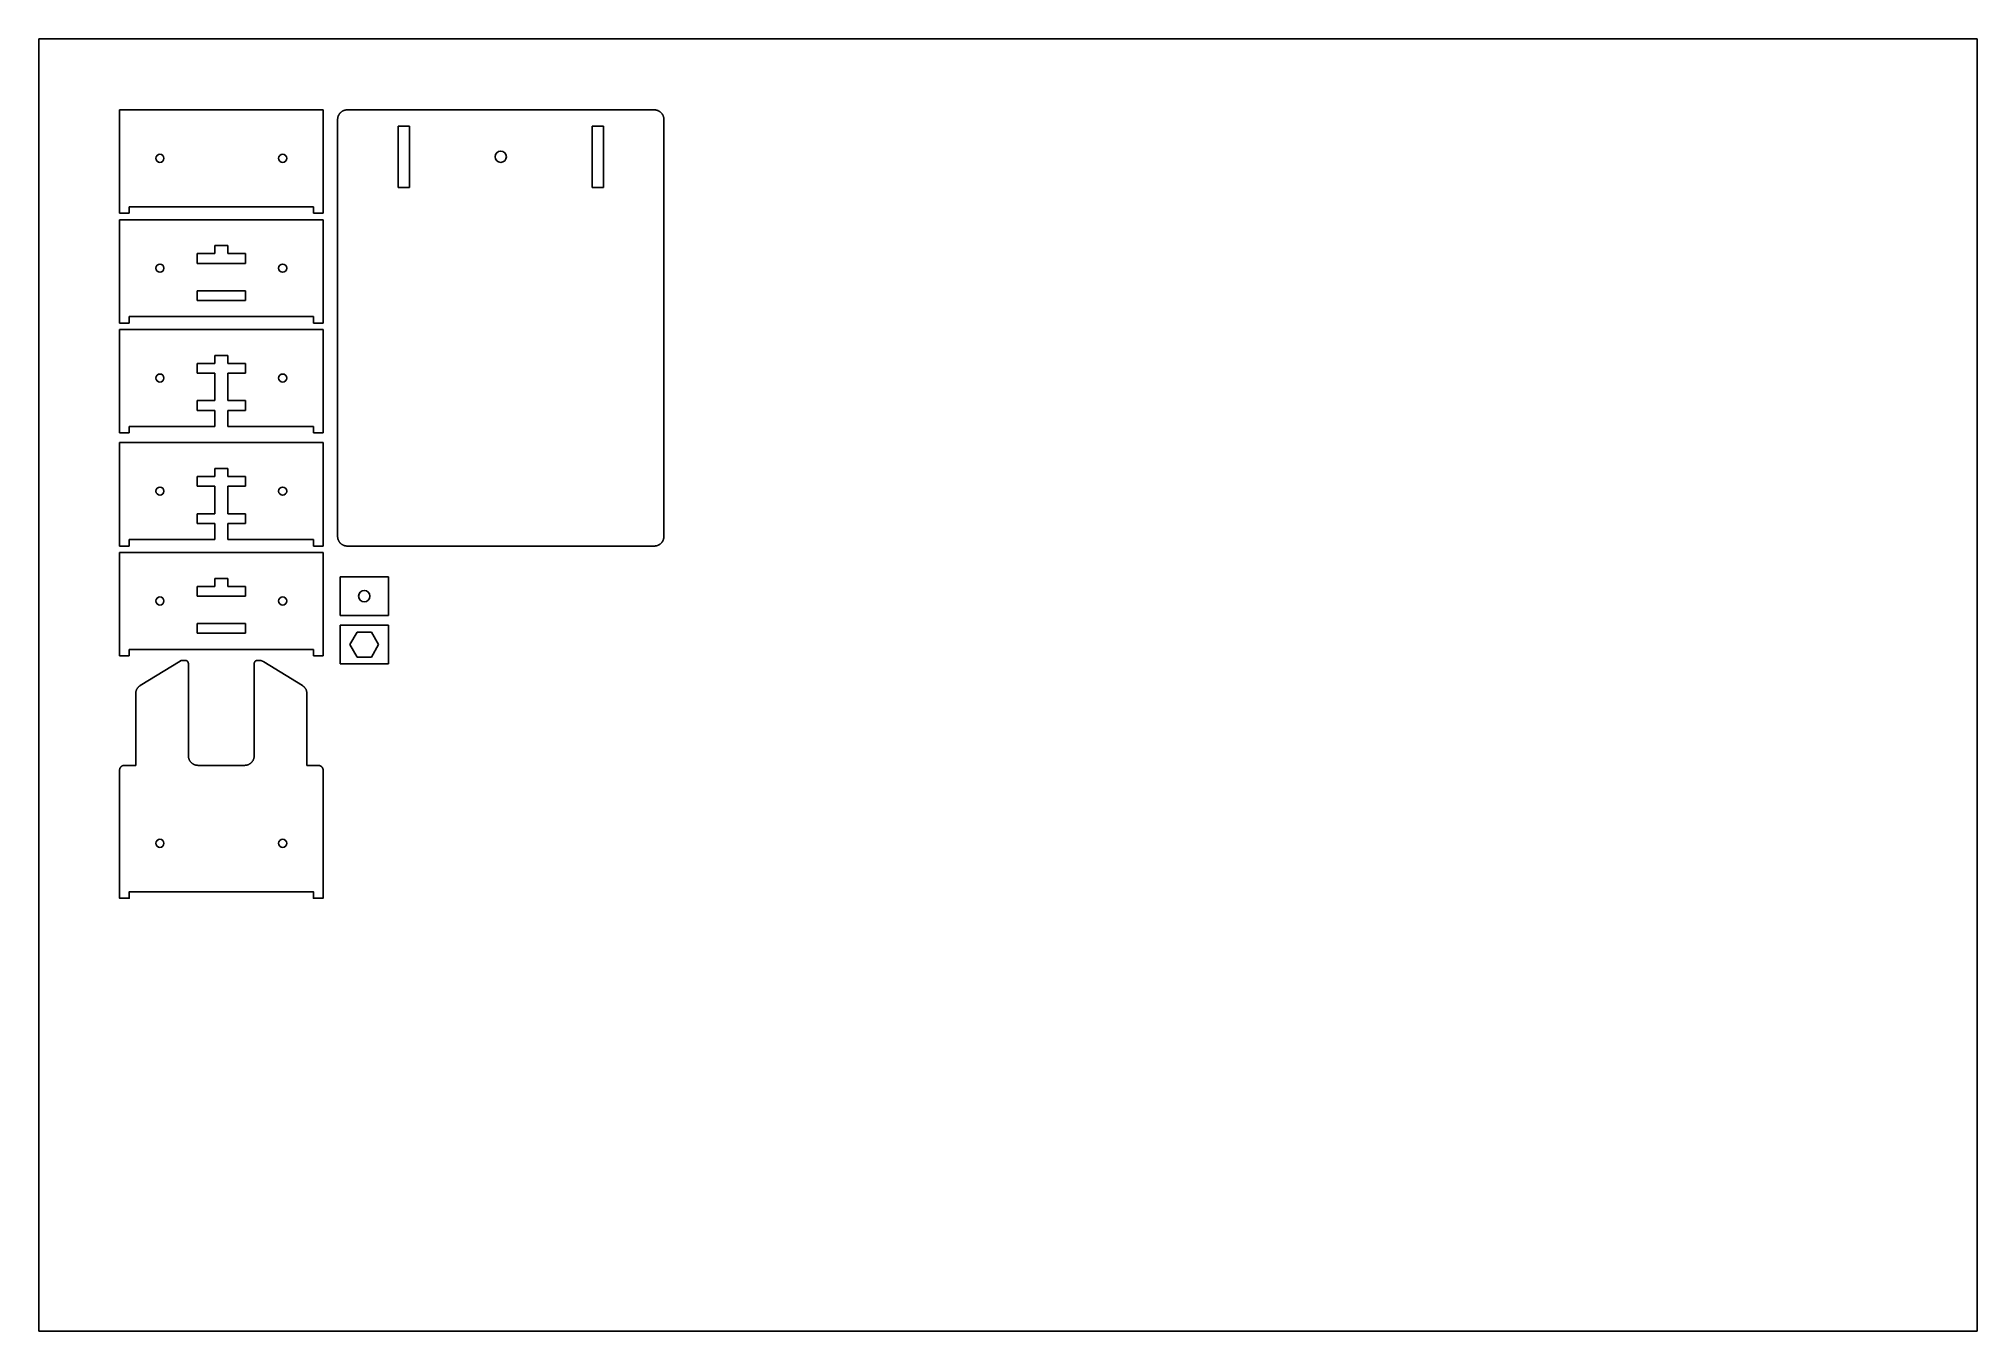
# Model space of a CAD drawing. Extents: x 2145 to 2745, y 1197 to 1597.
import ezdxf

# ---------------------------------------------------------------- set-up
doc = ezdxf.new("R2010")
doc.units = 0
doc.layers.add('2D$CAMA_CAMARA', color=7, linetype='CONTINUOUS')
doc.layers.add('DEFAULT', color=7, linetype='CONTINUOUS')

msp = doc.modelspace()

# ---------------------------------------------------------------- linework, layer by layer
at = {"layer": '2D$CAMA_CAMARA'}
for p, q in [((2170, 1545), (2170, 1575)), ((2170, 1575), (2233, 1575)), ((2233, 1575), (2233, 1545)), ((2237.5, 1572.2), (2237.51, 1572.27)), ((2237.5, 1572.13), (2237.5, 1572.2)), ((2237.5, 1572.07), (2237.5, 1572.13)), ((2237.5, 1572), (2237.5, 1572.07)), ((2237.5, 1443), (2237.5, 1572)), ((2237.51, 1572.27), (2237.52, 1572.34)), ((2237.52, 1572.41), (2237.53, 1572.48)), ((2237.52, 1572.34), (2237.52, 1572.41)), ((2237.53, 1572.48), (2237.55, 1572.55)), ((2237.55, 1572.55), (2237.56, 1572.62)), ((2237.56, 1572.62), (2237.58, 1572.69)), ((2237.58, 1572.69), (2237.59, 1572.76)), ((2237.59, 1572.76), (2237.61, 1572.83)), ((2237.61, 1572.83), (2237.63, 1572.9)), ((2237.63, 1572.9), (2237.66, 1572.97)), ((2237.66, 1572.97), (2237.68, 1573.03)), ((2237.68, 1573.03), (2237.71, 1573.1)), ((2237.71, 1573.1), (2237.73, 1573.17)), ((2237.73, 1573.17), (2237.77, 1573.24)), ((2237.77, 1573.24), (2237.8, 1573.31)), ((2237.8, 1573.31), (2237.83, 1573.38)), ((2237.83, 1573.38), (2237.87, 1573.44)), ((2237.87, 1573.44), (2237.9, 1573.51)), ((2237.9, 1573.51), (2237.94, 1573.58)), ((2237.94, 1573.58), (2237.99, 1573.64)), ((2237.99, 1573.64), (2238.03, 1573.71)), ((2238.03, 1573.71), (2238.07, 1573.77)), ((2238.07, 1573.77), (2238.12, 1573.83)), ((2238.12, 1573.83), (2238.17, 1573.89)), ((2238.17, 1573.89), (2238.22, 1573.95)), ((2238.22, 1573.95), (2238.27, 1574.01)), ((2238.27, 1574.01), (2238.32, 1574.07)), ((2238.32, 1574.07), (2238.37, 1574.12)), ((2238.37, 1574.12), (2238.43, 1574.18)), ((2238.43, 1574.18), (2238.49, 1574.23)), ((2238.49, 1574.23), (2238.55, 1574.28)), ((2238.55, 1574.28), (2238.61, 1574.33)), ((2238.61, 1574.33), (2238.67, 1574.38)), ((2238.67, 1574.38), (2238.73, 1574.42)), ((2238.73, 1574.42), (2238.79, 1574.47)), ((2238.79, 1574.47), (2238.85, 1574.51)), ((2238.85, 1574.51), (2238.92, 1574.55)), ((2238.92, 1574.55), (2238.98, 1574.59)), ((2238.98, 1574.59), (2239.05, 1574.63)), ((2239.05, 1574.63), (2239.12, 1574.66)), ((2239.12, 1574.66), (2239.19, 1574.7)), ((2239.19, 1574.7), (2239.25, 1574.73)), ((2239.25, 1574.73), (2239.32, 1574.76)), ((2239.32, 1574.76), (2239.39, 1574.79)), ((2239.39, 1574.79), (2239.46, 1574.82)), ((2239.46, 1574.82), (2239.53, 1574.84)), ((2239.53, 1574.84), (2239.6, 1574.86)), ((2239.6, 1574.86), (2239.67, 1574.88)), ((2239.67, 1574.88), (2239.74, 1574.9)), ((2239.74, 1574.9), (2239.81, 1574.92)), ((2239.81, 1574.92), (2239.88, 1574.94)), ((2239.88, 1574.94), (2239.95, 1574.95)), ((2239.95, 1574.95), (2240.02, 1574.96)), ((2240.02, 1574.96), (2240.09, 1574.97)), ((2240.09, 1574.97), (2240.16, 1574.98)), ((2240.16, 1574.98), (2240.23, 1574.99)), ((2240.23, 1574.99), (2240.29, 1574.99)), ((2240.29, 1574.99), (2240.36, 1575)), ((2240.36, 1575), (2240.43, 1575)), ((2240.43, 1575), (2240.5, 1575)), ((2240.5, 1575), (2335.5, 1575)), ((2335.5, 1575), (2335.56, 1575)), ((2335.56, 1575), (2335.63, 1575)), ((2335.63, 1575), (2335.7, 1574.99)), ((2335.7, 1574.99), (2335.77, 1574.99)), ((2335.77, 1574.99), (2335.83, 1574.98)), ((2335.83, 1574.98), (2335.9, 1574.97)), ((2335.9, 1574.97), (2335.97, 1574.96)), ((2335.97, 1574.96), (2336.04, 1574.95)), ((2336.04, 1574.95), (2336.11, 1574.94)), ((2336.11, 1574.94), (2336.18, 1574.92)), ((2336.18, 1574.92), (2336.25, 1574.9)), ((2336.25, 1574.9), (2336.32, 1574.88)), ((2336.32, 1574.88), (2336.39, 1574.86)), ((2336.39, 1574.86), (2336.46, 1574.84)), ((2336.46, 1574.84), (2336.53, 1574.82)), ((2336.53, 1574.82), (2336.6, 1574.79)), ((2336.6, 1574.79), (2336.67, 1574.76)), ((2336.67, 1574.76), (2336.74, 1574.73)), ((2336.74, 1574.73), (2336.81, 1574.7)), ((2336.81, 1574.7), (2336.87, 1574.66)), ((2336.87, 1574.66), (2336.94, 1574.63)), ((2336.94, 1574.63), (2337.01, 1574.59)), ((2337.01, 1574.59), (2337.07, 1574.55)), ((2337.07, 1574.55), (2337.14, 1574.51)), ((2337.14, 1574.51), (2337.2, 1574.47)), ((2337.2, 1574.47), (2337.26, 1574.42)), ((2337.26, 1574.42), (2337.33, 1574.38)), ((2337.33, 1574.38), (2337.39, 1574.33)), ((2337.39, 1574.33), (2337.45, 1574.28)), ((2337.45, 1574.28), (2337.5, 1574.23)), ((2337.5, 1574.23), (2337.56, 1574.18)), ((2337.56, 1574.18), (2337.62, 1574.12)), ((2337.62, 1574.12), (2337.67, 1574.07)), ((2337.67, 1574.07), (2337.72, 1574.01)), ((2337.72, 1574.01), (2337.78, 1573.95)), ((2337.78, 1573.95), (2337.83, 1573.89)), ((2337.83, 1573.89), (2337.87, 1573.83)), ((2337.87, 1573.83), (2337.92, 1573.77)), ((2337.92, 1573.77), (2337.96, 1573.71)), ((2337.96, 1573.71), (2338.01, 1573.64)), ((2338.01, 1573.64), (2338.05, 1573.58)), ((2338.05, 1573.58), (2338.09, 1573.51)), ((2338.09, 1573.51), (2338.13, 1573.44)), ((2338.13, 1573.44), (2338.16, 1573.38)), ((2338.16, 1573.38), (2338.19, 1573.31)), ((2338.19, 1573.31), (2338.23, 1573.24)), ((2338.23, 1573.24), (2338.26, 1573.17)), ((2338.26, 1573.17), (2338.29, 1573.1)), ((2338.29, 1573.1), (2338.31, 1573.03)), ((2338.31, 1573.03), (2338.34, 1572.97)), ((2338.34, 1572.97), (2338.36, 1572.9)), ((2338.36, 1572.9), (2338.38, 1572.83)), ((2338.38, 1572.83), (2338.4, 1572.76)), ((2338.4, 1572.76), (2338.42, 1572.69)), ((2338.42, 1572.69), (2338.43, 1572.62)), ((2338.43, 1572.62), (2338.45, 1572.55)), ((2338.45, 1572.55), (2338.46, 1572.48)), ((2338.46, 1572.48), (2338.47, 1572.41)), ((2338.47, 1572.41), (2338.48, 1572.34)), ((2338.48, 1572.34), (2338.48, 1572.27)), ((2338.48, 1572.27), (2338.49, 1572.2)), ((2338.49, 1572.2), (2338.49, 1572.13)), ((2338.49, 1572.13), (2338.5, 1572.07)), ((2338.5, 1572.07), (2338.5, 1572)), ((2338.5, 1572), (2338.5, 1546)), ((2259.75, 1570), (2256.25, 1570)), ((2256.25, 1570), (2256.25, 1551)), ((2259.75, 1551), (2259.75, 1570)), ((2316.25, 1551), (2316.25, 1570)), ((2316.25, 1570), (2319.75, 1570)), ((2319.75, 1570), (2319.75, 1551)), ((2256.25, 1551), (2259.75, 1551)), ((2319.75, 1551), (2316.25, 1551)), ((2170, 1543), (2170, 1545)), ((2173, 1543), (2170, 1543)), ((2230, 1545), (2173, 1545)), ((2173, 1545), (2173, 1543)), ((2230, 1543), (2230, 1545)), ((2233, 1543), (2230, 1543)), ((2233, 1545), (2233, 1543)), ((2338.5, 1546.17), (2338.5, 1546.18)), ((2338.5, 1546.18), (2338.5, 1546.18)), ((2338.5, 1546.18), (2338.5, 1443)), ((2338.5, 1546), (2338.5, 1546.17)), ((2170, 1511), (2170, 1541)), ((2170, 1541), (2233, 1541)), ((2233, 1541), (2233, 1511)), ((2199.5, 1530.5), (2194, 1530.5)), ((2194, 1530.5), (2194, 1527.5)), ((2203.5, 1533), (2199.5, 1533)), ((2199.5, 1533), (2199.5, 1530.5)), ((2203.5, 1530.5), (2203.5, 1533)), ((2209, 1530.5), (2203.5, 1530.5)), ((2209, 1527.5), (2209, 1530.5)), ((2194, 1527.5), (2199.5, 1527.5)), ((2199.5, 1527.5), (2203.5, 1527.5)), ((2203.5, 1527.5), (2209, 1527.5)), ((2203.5, 1519), (2194, 1519)), ((2194, 1519), (2194, 1516)), ((2209, 1519), (2203.5, 1519)), ((2209, 1516), (2209, 1519)), ((2194, 1516), (2203.5, 1516)), ((2203.5, 1516), (2209, 1516)), ((2170, 1509), (2170, 1511)), ((2173, 1509), (2170, 1509)), ((2170, 1477), (2170, 1507)), ((2170, 1507), (2233, 1507)), ((2230, 1511), (2173, 1511)), ((2173, 1511), (2173, 1509)), ((2230, 1509), (2230, 1511)), ((2233, 1509), (2230, 1509)), ((2233, 1511), (2233, 1509)), ((2233, 1507), (2233, 1477)), ((2199.5, 1496.5), (2194, 1496.5)), ((2194, 1496.5), (2194, 1493.5)), ((2203.5, 1499), (2199.5, 1499)), ((2199.5, 1499), (2199.5, 1496.5)), ((2203.5, 1496.5), (2203.5, 1499)), ((2209, 1496.5), (2203.5, 1496.5)), ((2209, 1493.5), (2209, 1496.5)), ((2194, 1493.5), (2199.5, 1493.5)), ((2199.5, 1493.5), (2199.5, 1485)), ((2203.5, 1485), (2203.5, 1493.5)), ((2203.5, 1493.5), (2209, 1493.5)), ((2199.5, 1485), (2194, 1485)), ((2194, 1485), (2194, 1482)), ((2209, 1485), (2203.5, 1485)), ((2209, 1482), (2209, 1485)), ((2170, 1475), (2170, 1477)), ((2199.5, 1477), (2173, 1477)), ((2173, 1477), (2173, 1475)), ((2194, 1482), (2199.5, 1482)), ((2199.5, 1482), (2199.5, 1477)), ((2203.5, 1477), (2203.5, 1482)), ((2203.5, 1482), (2209, 1482)), ((2230, 1477), (2203.5, 1477)), ((2230, 1475), (2230, 1477)), ((2233, 1477), (2233, 1475)), ((2173, 1475), (2170, 1475)), ((2170, 1442), (2170, 1472)), ((2170, 1472), (2233, 1472)), ((2233, 1475), (2230, 1475)), ((2233, 1472), (2233, 1442)), ((2199.5, 1461.5), (2194, 1461.5)), ((2194, 1461.5), (2194, 1458.5)), ((2194, 1458.5), (2199.5, 1458.5)), ((2203.5, 1464), (2199.5, 1464)), ((2199.5, 1464), (2199.5, 1461.5)), ((2199.5, 1458.5), (2199.5, 1450)), ((2203.5, 1461.5), (2203.5, 1464)), ((2209, 1461.5), (2203.5, 1461.5)), ((2203.5, 1450), (2203.5, 1458.5)), ((2203.5, 1458.5), (2209, 1458.5)), ((2209, 1458.5), (2209, 1461.5)), ((2199.5, 1450), (2194, 1450)), ((2194, 1450), (2194, 1447)), ((2194, 1447), (2199.5, 1447)), ((2199.5, 1447), (2199.5, 1442)), ((2209, 1450), (2203.5, 1450)), ((2203.5, 1442), (2203.5, 1447)), ((2203.5, 1447), (2209, 1447)), ((2209, 1447), (2209, 1450)), ((2170, 1440), (2170, 1442)), ((2199.5, 1442), (2173, 1442)), ((2173, 1442), (2173, 1440)), ((2230, 1442), (2203.5, 1442)), ((2230, 1440), (2230, 1442)), ((2233, 1442), (2233, 1440)), ((2237.5, 1442.93), (2237.5, 1443)), ((2237.5, 1442.87), (2237.5, 1442.93)), ((2237.5, 1442.8), (2237.5, 1442.87)), ((2237.51, 1442.73), (2237.5, 1442.8)), ((2237.52, 1442.66), (2237.51, 1442.73)), ((2237.52, 1442.59), (2237.52, 1442.66)), ((2237.53, 1442.52), (2237.52, 1442.59)), ((2237.55, 1442.45), (2237.53, 1442.52)), ((2237.56, 1442.38), (2237.55, 1442.45)), ((2237.58, 1442.31), (2237.56, 1442.38)), ((2237.59, 1442.24), (2237.58, 1442.31)), ((2237.61, 1442.17), (2237.59, 1442.24)), ((2237.63, 1442.1), (2237.61, 1442.17)), ((2237.66, 1442.03), (2237.63, 1442.1)), ((2237.68, 1441.97), (2237.66, 1442.03)), ((2237.71, 1441.9), (2237.68, 1441.97)), ((2237.73, 1441.83), (2237.71, 1441.9)), ((2237.77, 1441.76), (2237.73, 1441.83)), ((2237.8, 1441.69), (2237.77, 1441.76)), ((2237.83, 1441.62), (2237.8, 1441.69)), ((2237.87, 1441.56), (2237.83, 1441.62)), ((2237.9, 1441.49), (2237.87, 1441.56)), ((2237.94, 1441.42), (2237.9, 1441.49)), ((2237.99, 1441.36), (2237.94, 1441.42)), ((2238.03, 1441.29), (2237.99, 1441.36)), ((2238.07, 1441.23), (2238.03, 1441.29)), ((2238.12, 1441.17), (2238.07, 1441.23)), ((2238.17, 1441.11), (2238.12, 1441.17)), ((2238.22, 1441.05), (2238.17, 1441.11)), ((2238.27, 1440.99), (2238.22, 1441.05)), ((2238.32, 1440.93), (2238.27, 1440.99)), ((2238.37, 1440.88), (2238.32, 1440.93)), ((2238.43, 1440.82), (2238.37, 1440.88)), ((2238.49, 1440.77), (2238.43, 1440.82)), ((2238.55, 1440.72), (2238.49, 1440.77)), ((2238.61, 1440.67), (2238.55, 1440.72)), ((2238.67, 1440.62), (2238.61, 1440.67)), ((2238.73, 1440.58), (2238.67, 1440.62)), ((2238.79, 1440.53), (2238.73, 1440.58)), ((2238.85, 1440.49), (2238.79, 1440.53)), ((2238.92, 1440.45), (2238.85, 1440.49)), ((2238.98, 1440.41), (2238.92, 1440.45)), ((2239.05, 1440.37), (2238.98, 1440.41)), ((2239.12, 1440.34), (2239.05, 1440.37)), ((2239.19, 1440.3), (2239.12, 1440.34)), ((2239.25, 1440.27), (2239.19, 1440.3)), ((2239.32, 1440.24), (2239.25, 1440.27)), ((2239.39, 1440.21), (2239.32, 1440.24)), ((2239.46, 1440.18), (2239.39, 1440.21)), ((2239.53, 1440.16), (2239.46, 1440.18)), ((2239.6, 1440.14), (2239.53, 1440.16)), ((2239.67, 1440.12), (2239.6, 1440.14)), ((2239.74, 1440.1), (2239.67, 1440.12)), ((2239.81, 1440.08), (2239.74, 1440.1)), ((2239.88, 1440.06), (2239.81, 1440.08)), ((2239.95, 1440.05), (2239.88, 1440.06)), ((2240.02, 1440.04), (2239.95, 1440.05)), ((2240.09, 1440.03), (2240.02, 1440.04)), ((2240.16, 1440.02), (2240.09, 1440.03)), ((2240.23, 1440.01), (2240.16, 1440.02)), ((2240.29, 1440.01), (2240.23, 1440.01)), ((2240.36, 1440), (2240.29, 1440.01)), ((2240.43, 1440), (2240.36, 1440)), ((2240.5, 1440), (2240.43, 1440)), ((2335.5, 1440), (2240.5, 1440)), ((2335.56, 1440), (2335.5, 1440)), ((2335.63, 1440), (2335.56, 1440)), ((2335.7, 1440.01), (2335.63, 1440)), ((2335.77, 1440.01), (2335.7, 1440.01)), ((2335.83, 1440.02), (2335.77, 1440.01)), ((2335.9, 1440.03), (2335.83, 1440.02)), ((2335.97, 1440.04), (2335.9, 1440.03)), ((2336.04, 1440.05), (2335.97, 1440.04)), ((2336.11, 1440.06), (2336.04, 1440.05)), ((2336.18, 1440.08), (2336.11, 1440.06)), ((2336.25, 1440.1), (2336.18, 1440.08)), ((2336.32, 1440.12), (2336.25, 1440.1)), ((2336.39, 1440.14), (2336.32, 1440.12)), ((2336.46, 1440.16), (2336.39, 1440.14)), ((2336.53, 1440.18), (2336.46, 1440.16)), ((2336.6, 1440.21), (2336.53, 1440.18)), ((2336.67, 1440.24), (2336.6, 1440.21)), ((2336.74, 1440.27), (2336.67, 1440.24)), ((2336.81, 1440.3), (2336.74, 1440.27)), ((2336.87, 1440.34), (2336.81, 1440.3)), ((2336.94, 1440.37), (2336.87, 1440.34)), ((2337.01, 1440.41), (2336.94, 1440.37)), ((2337.07, 1440.45), (2337.01, 1440.41)), ((2337.14, 1440.49), (2337.07, 1440.45)), ((2337.2, 1440.53), (2337.14, 1440.49)), ((2337.26, 1440.58), (2337.2, 1440.53)), ((2337.33, 1440.62), (2337.26, 1440.58)), ((2337.39, 1440.67), (2337.33, 1440.62)), ((2337.45, 1440.72), (2337.39, 1440.67)), ((2337.5, 1440.77), (2337.45, 1440.72)), ((2337.56, 1440.82), (2337.5, 1440.77)), ((2337.62, 1440.88), (2337.56, 1440.82)), ((2337.67, 1440.93), (2337.62, 1440.88)), ((2337.72, 1440.99), (2337.67, 1440.93)), ((2337.78, 1441.05), (2337.72, 1440.99)), ((2337.83, 1441.11), (2337.78, 1441.05)), ((2337.87, 1441.17), (2337.83, 1441.11)), ((2337.92, 1441.23), (2337.87, 1441.17)), ((2337.96, 1441.29), (2337.92, 1441.23)), ((2338.01, 1441.36), (2337.96, 1441.29)), ((2338.05, 1441.42), (2338.01, 1441.36)), ((2338.09, 1441.49), (2338.05, 1441.42)), ((2338.13, 1441.56), (2338.09, 1441.49)), ((2338.16, 1441.62), (2338.13, 1441.56)), ((2338.19, 1441.69), (2338.16, 1441.62)), ((2338.23, 1441.76), (2338.19, 1441.69)), ((2338.26, 1441.83), (2338.23, 1441.76)), ((2338.29, 1441.9), (2338.26, 1441.83)), ((2338.31, 1441.97), (2338.29, 1441.9)), ((2338.34, 1442.03), (2338.31, 1441.97)), ((2338.36, 1442.1), (2338.34, 1442.03)), ((2338.38, 1442.17), (2338.36, 1442.1)), ((2338.4, 1442.24), (2338.38, 1442.17)), ((2338.42, 1442.31), (2338.4, 1442.24)), ((2338.43, 1442.38), (2338.42, 1442.31)), ((2338.45, 1442.45), (2338.43, 1442.38)), ((2338.46, 1442.52), (2338.45, 1442.45)), ((2338.47, 1442.59), (2338.46, 1442.52)), ((2338.48, 1442.66), (2338.47, 1442.59)), ((2338.49, 1442.8), (2338.48, 1442.73)), ((2338.48, 1442.73), (2338.48, 1442.66)), ((2338.5, 1442.93), (2338.49, 1442.87)), ((2338.49, 1442.87), (2338.49, 1442.8)), ((2338.5, 1443), (2338.5, 1442.93)), ((2173, 1440), (2170, 1440)), ((2170, 1408), (2170, 1438)), ((2170, 1438), (2233, 1438)), ((2233, 1440), (2230, 1440)), ((2233, 1438), (2233, 1408)), ((2203.5, 1430), (2199.5, 1430)), ((2199.5, 1430), (2199.5, 1427.5)), ((2203.5, 1427.5), (2203.5, 1430)), ((2253.25, 1430.5), (2238.25, 1430.5)), ((2238.25, 1430.5), (2238.25, 1418.5)), ((2253.25, 1418.5), (2253.25, 1430.5)), ((2199.5, 1427.5), (2194, 1427.5)), ((2194, 1427.5), (2194, 1424.5)), ((2194, 1424.5), (2199.5, 1424.5)), ((2199.5, 1424.5), (2203.5, 1424.5)), ((2209, 1427.5), (2203.5, 1427.5)), ((2203.5, 1424.5), (2209, 1424.5)), ((2209, 1424.5), (2209, 1427.5)), ((2238.25, 1418.5), (2253.25, 1418.5)), ((2203.5, 1416), (2194, 1416)), ((2194, 1416), (2194, 1413)), ((2194, 1413), (2203.5, 1413)), ((2209, 1416), (2203.5, 1416)), ((2203.5, 1413), (2209, 1413)), ((2209, 1413), (2209, 1416)), ((2253.25, 1415.5), (2238.25, 1415.5)), ((2238.25, 1415.5), (2238.25, 1403.5)), ((2241.3, 1409.5), (2243.52, 1413.35)), ((2243.52, 1413.35), (2247.98, 1413.35)), ((2247.98, 1413.35), (2250.2, 1409.5)), ((2253.25, 1403.5), (2253.25, 1415.5)), ((2170, 1406), (2170, 1408)), ((2173, 1406), (2170, 1406)), ((2230, 1408), (2173, 1408)), ((2173, 1408), (2173, 1406)), ((2230, 1406), (2230, 1408)), ((2233, 1406), (2230, 1406)), ((2233, 1408), (2233, 1406)), ((2243.52, 1405.65), (2241.3, 1409.5)), ((2247.98, 1405.65), (2243.52, 1405.65)), ((2250.2, 1409.5), (2247.98, 1405.65)), ((2238.25, 1403.5), (2253.25, 1403.5))]:
    msp.add_line(p, q, dxfattribs=at)
msp.add_lwpolyline([(2190.3, 1404.63), (2189.5, 1404.63), (2189.45, 1404.63), (2189.4, 1404.62), (2189.35, 1404.62), (2189.3, 1404.61), (2189.25, 1404.61), (2189.2, 1404.6), (2189.15, 1404.58), (2189.1, 1404.57), (2189.05, 1404.56), (2189, 1404.54), (2188.95, 1404.52), (2188.9, 1404.5), (2188.85, 1404.48), (2188.81, 1404.46), (2188.76, 1404.43), (2188.72, 1404.41), (2176.43, 1396.84), (2176.35, 1396.78), (2176.26, 1396.73), (2176.18, 1396.66), (2176.1, 1396.6), (2176.02, 1396.54), (2175.95, 1396.47), (2175.87, 1396.4), (2175.8, 1396.32), (2175.74, 1396.25), (2175.67, 1396.17), (2175.61, 1396.09), (2175.55, 1396.01), (2175.49, 1395.92), (2175.44, 1395.83), (2175.38, 1395.75), (2175.34, 1395.66), (2175.29, 1395.57), (2175.25, 1395.47), (2175.21, 1395.38), (2175.18, 1395.28), (2175.14, 1395.19), (2175.11, 1395.09), (2175.09, 1394.99), (2175.07, 1394.89), (2175.05, 1394.79), (2175.03, 1394.69), (2175.02, 1394.59), (2175.01, 1394.49), (2175.01, 1394.39), (2175, 1394.28), (2175, 1372.13), (2171.5, 1372.13), (2171.45, 1372.13), (2171.4, 1372.12), (2171.35, 1372.12), (2171.3, 1372.11), (2171.25, 1372.11), (2171.2, 1372.1), (2171.15, 1372.09), (2171.1, 1372.07), (2171.05, 1372.06), (2171, 1372.04), (2170.95, 1372.02), (2170.91, 1372), (2170.86, 1371.98), (2170.81, 1371.96), (2170.77, 1371.94), (2170.72, 1371.91), (2170.68, 1371.88), (2170.64, 1371.85), (2170.6, 1371.82), (2170.56, 1371.79), (2170.52, 1371.76), (2170.48, 1371.72), (2170.44, 1371.69), (2170.41, 1371.65), (2170.37, 1371.61), (2170.34, 1371.57), (2170.31, 1371.53), (2170.28, 1371.49), (2170.25, 1371.45), (2170.22, 1371.41), (2170.2, 1371.36), (2170.17, 1371.32), (2170.15, 1371.27), (2170.13, 1371.23), (2170.11, 1371.18), (2170.09, 1371.13), (2170.07, 1371.08), (2170.06, 1371.03), (2170.05, 1370.98), (2170.04, 1370.93), (2170.03, 1370.88), (2170.02, 1370.83), (2170.01, 1370.78), (2170.01, 1370.73), (2170, 1370.68), (2170, 1370.63), (2170, 1331), (2173, 1331), (2173, 1333), (2230, 1333), (2230, 1331), (2233, 1331), (2233, 1370.63), (2233, 1370.66), (2233, 1370.7), (2233, 1370.74), (2233, 1370.77), (2232.99, 1370.81), (2232.99, 1370.85), (2232.98, 1370.88), (2232.98, 1370.92), (2232.97, 1370.95), (2232.96, 1370.99), (2232.95, 1371.03), (2232.94, 1371.06), (2232.93, 1371.1), (2232.92, 1371.13), (2232.9, 1371.17), (2232.89, 1371.2), (2232.88, 1371.24), (2232.86, 1371.27), (2232.84, 1371.3), (2232.83, 1371.34), (2232.81, 1371.37), (2232.79, 1371.4), (2232.77, 1371.43), (2232.75, 1371.46), (2232.73, 1371.49), (2232.71, 1371.52), (2232.69, 1371.55), (2232.66, 1371.58), (2232.64, 1371.61), (2232.61, 1371.64), (2232.59, 1371.66), (2232.56, 1371.69), (2232.54, 1371.71), (2232.51, 1371.74), (2232.49, 1371.76), (2232.46, 1371.79), (2232.43, 1371.81), (2232.4, 1371.83), (2232.37, 1371.85), (2232.34, 1371.87), (2232.31, 1371.89), (2232.28, 1371.91), (2232.25, 1371.93), (2232.21, 1371.95), (2232.18, 1371.97), (2232.15, 1371.98), (2232.11, 1372), (2232.08, 1372.01), (2232.04, 1372.03), (2232.01, 1372.04), (2231.97, 1372.05), (2231.94, 1372.06), (2231.9, 1372.07), (2231.87, 1372.08), (2231.83, 1372.09), (2231.79, 1372.1), (2231.76, 1372.11), (2231.72, 1372.11), (2231.69, 1372.12), (2231.65, 1372.12), (2231.61, 1372.12), (2231.58, 1372.13), (2231.54, 1372.13), (2231.5, 1372.13), (2228, 1372.13), (2228, 1394.28), (2228, 1394.39), (2228, 1394.49), (2227.99, 1394.59), (2227.98, 1394.69), (2227.96, 1394.79), (2227.94, 1394.89), (2227.92, 1394.99), (2227.89, 1395.09), (2227.87, 1395.19), (2227.83, 1395.28), (2227.8, 1395.38), (2227.76, 1395.47), (2227.72, 1395.57), (2227.67, 1395.66), (2227.62, 1395.75), (2227.57, 1395.83), (2227.52, 1395.92), (2227.46, 1396.01), (2227.4, 1396.09), (2227.34, 1396.17), (2227.27, 1396.25), (2227.21, 1396.32), (2227.13, 1396.4), (2227.06, 1396.47), (2226.99, 1396.54), (2226.91, 1396.6), (2226.83, 1396.66), (2226.75, 1396.73), (2226.66, 1396.78), (2226.58, 1396.84), (2214.65, 1404.18), (2214.56, 1404.24), (2214.47, 1404.29), (2214.38, 1404.33), (2214.29, 1404.37), (2214.19, 1404.41), (2214.09, 1404.45), (2214, 1404.48), (2213.9, 1404.51), (2213.8, 1404.54), (2213.7, 1404.56), (2213.59, 1404.58), (2213.49, 1404.6), (2213.39, 1404.61), (2213.29, 1404.62), (2213.18, 1404.63), (2213.08, 1404.63), (2212.7, 1404.63), (2212.66, 1404.63), (2212.63, 1404.63), (2212.59, 1404.62), (2212.56, 1404.62), (2212.52, 1404.61), (2212.49, 1404.61), (2212.45, 1404.6), (2212.42, 1404.59), (2212.39, 1404.58), (2212.35, 1404.57), (2212.32, 1404.56), (2212.29, 1404.54), (2212.26, 1404.53), (2212.23, 1404.51), (2212.2, 1404.49), (2212.17, 1404.48), (2212.14, 1404.46), (2212.11, 1404.44), (2212.08, 1404.42), (2212.05, 1404.39), (2212.03, 1404.37), (2212, 1404.35), (2211.98, 1404.32), (2211.95, 1404.3), (2211.93, 1404.27), (2211.91, 1404.24), (2211.89, 1404.22), (2211.87, 1404.19), (2211.85, 1404.16), (2211.83, 1404.13), (2211.81, 1404.1), (2211.8, 1404.07), (2211.78, 1404.04), (2211.77, 1404), (2211.76, 1403.97), (2211.74, 1403.94), (2211.73, 1403.9), (2211.73, 1403.87), (2211.72, 1403.84), (2211.71, 1403.8), (2211.71, 1403.77), (2211.7, 1403.73), (2211.7, 1403.7), (2211.7, 1403.66), (2211.7, 1403.63), (2211.7, 1375.13), (2211.69, 1375.03), (2211.69, 1374.92), (2211.68, 1374.82), (2211.67, 1374.72), (2211.65, 1374.62), (2211.63, 1374.52), (2211.61, 1374.42), (2211.58, 1374.32), (2211.56, 1374.22), (2211.52, 1374.12), (2211.49, 1374.03), (2211.45, 1373.93), (2211.41, 1373.84), (2211.36, 1373.75), (2211.31, 1373.66), (2211.26, 1373.57), (2211.2, 1373.48), (2211.15, 1373.4), (2211.09, 1373.32), (2211.02, 1373.24), (2210.96, 1373.16), (2210.89, 1373.08), (2210.82, 1373.01), (2210.74, 1372.94), (2210.67, 1372.87), (2210.59, 1372.8), (2210.51, 1372.74), (2210.43, 1372.68), (2210.34, 1372.62), (2210.25, 1372.57), (2210.17, 1372.51), (2210.08, 1372.46), (2209.98, 1372.42), (2209.89, 1372.38), (2209.8, 1372.34), (2209.7, 1372.3), (2209.6, 1372.27), (2209.51, 1372.24), (2209.41, 1372.21), (2209.31, 1372.19), (2209.21, 1372.17), (2209.1, 1372.16), (2209, 1372.14), (2208.9, 1372.14), (2208.8, 1372.13), (2208.7, 1372.13), (2194.3, 1372.13), (2194.2, 1372.13), (2194.1, 1372.14), (2194, 1372.14), (2193.9, 1372.16), (2193.79, 1372.17), (2193.69, 1372.19), (2193.59, 1372.21), (2193.49, 1372.24), (2193.4, 1372.27), (2193.3, 1372.3), (2193.2, 1372.34), (2193.11, 1372.38), (2193.02, 1372.42), (2192.92, 1372.46), (2192.83, 1372.51), (2192.75, 1372.57), (2192.66, 1372.62), (2192.57, 1372.68), (2192.49, 1372.74), (2192.41, 1372.8), (2192.33, 1372.87), (2192.26, 1372.94), (2192.18, 1373.01), (2192.11, 1373.08), (2192.04, 1373.16), (2191.98, 1373.24), (2191.91, 1373.32), (2191.85, 1373.4), (2191.8, 1373.48), (2191.74, 1373.57), (2191.69, 1373.66), (2191.64, 1373.75), (2191.59, 1373.84), (2191.55, 1373.93), (2191.51, 1374.03), (2191.48, 1374.12), (2191.44, 1374.22), (2191.42, 1374.32), (2191.39, 1374.42), (2191.37, 1374.52), (2191.35, 1374.62), (2191.33, 1374.72), (2191.32, 1374.82), (2191.31, 1374.92), (2191.31, 1375.03), (2191.3, 1375.13), (2191.3, 1403.63), (2191.3, 1403.66), (2191.3, 1403.7), (2191.3, 1403.73), (2191.29, 1403.76), (2191.29, 1403.8), (2191.28, 1403.83), (2191.28, 1403.87), (2191.27, 1403.9), (2191.26, 1403.93), (2191.25, 1403.96), (2191.23, 1404), (2191.22, 1404.03), (2191.21, 1404.06), (2191.19, 1404.09), (2191.18, 1404.12), (2191.16, 1404.15), (2191.14, 1404.18), (2191.12, 1404.2), (2191.1, 1404.23), (2191.08, 1404.26), (2191.06, 1404.29), (2191.03, 1404.31), (2191.01, 1404.34), (2190.99, 1404.36), (2190.96, 1404.38), (2190.94, 1404.4), (2190.91, 1404.43), (2190.88, 1404.45), (2190.85, 1404.46), (2190.82, 1404.48), (2190.79, 1404.5), (2190.76, 1404.52), (2190.73, 1404.53), (2190.7, 1404.55), (2190.67, 1404.56), (2190.64, 1404.57), (2190.61, 1404.58), (2190.57, 1404.59), (2190.54, 1404.6), (2190.51, 1404.61), (2190.47, 1404.61), (2190.44, 1404.62), (2190.41, 1404.62), (2190.37, 1404.63), (2190.34, 1404.63)], close=True, dxfattribs=at)
for centre, radius in [((2182.5, 1560), 1.25), ((2220.5, 1560), 1.25), ((2288, 1560.5), 1.75), ((2182.5, 1526), 1.25), ((2220.5, 1526), 1.25), ((2182.5, 1492), 1.25), ((2220.5, 1492), 1.25), ((2182.5, 1457), 1.25), ((2220.5, 1457), 1.25), ((2182.5, 1423), 1.25), ((2220.5, 1423), 1.25), ((2245.75, 1424.5), 1.75), ((2182.5, 1348), 1.25), ((2220.5, 1348), 1.25)]:
    msp.add_circle(centre, radius, dxfattribs=at)
at = {"layer": 'DEFAULT'}
for p, q in [((2745, 1597), (2145, 1597)), ((2145, 1597), (2145, 1197)), ((2745, 1197), (2745, 1597)), ((2145, 1197), (2745, 1197))]:
    msp.add_line(p, q, dxfattribs=at)

doc.saveas('drawing.dxf')
